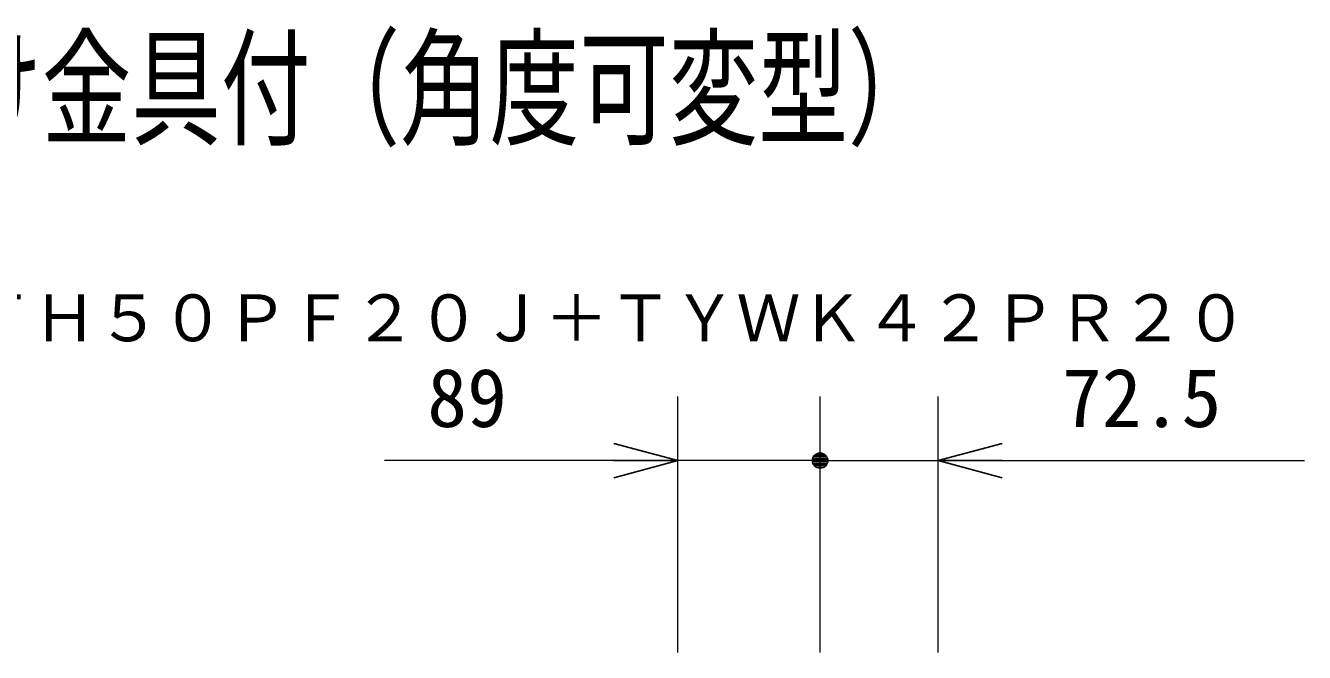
# Model space of a CAD drawing. Units: millimetres, scale not verified. Extents: x -63 to 62, y -56 to 57.
# Drawn here: x 17.19 to 57.18, y 37.22 to 56.81 of the extents above; entities that cross this region are included whole.
import ezdxf
from ezdxf.enums import TextEntityAlignment as Align

# ---------------------------------------------------------------- set-up
doc = ezdxf.new("R2010")
doc.units = ezdxf.units.MM
doc.header["$LTSCALE"] = 0.125
doc.layers.add('0-0_0', color=7, linetype='Continuous', lineweight=25)
doc.layers.add('0-6_SUNPO', color=7, linetype='Continuous', lineweight=18)
doc.layers.add('0-2_MOJI1', color=7, linetype='Continuous')
doc.layers.add('0-3_TOUROKU', color=7, linetype='Continuous')
doc.styles.add('ＭＳ ゴシック', font='')
doc.styles.get('ＭＳ ゴシック').set_extended_font_data('MS Gothic')

# ---------------------------------------------------------------- blocks, each defined once
blk = doc.blocks.new('_OPEN30')
at = {"layer": '0-0_0'}
blk.add_line((0, 0), (-1, 0), dxfattribs=at)
blk.add_lwpolyline([(-1, 0.26795), (0, 0), (-1, -0.26795)], dxfattribs=at)

msp = doc.modelspace()

# ---------------------------------------------------------------- linework, layer by layer
at = {"layer": '0-6_SUNPO', "color": 3}
for p, q in [((37.5845, 37.2206), (37.5845, 45.2141)), ((42.0345, 37.2206), (42.0345, 45.2141)), ((42.0345, 37.2206), (42.0345, 45.2141)), ((45.7254, 37.2206), (45.7254, 45.2141)), ((35.5845, 43.2141), (28.4178, 43.2141)), ((42.0345, 43.2141), (37.5845, 43.2141)), ((40.0345, 43.2141), (38.0345, 43.2141)), ((41.7924, 43.1932), (42.2766, 43.1932)), ((41.7927, 43.2382), (42.2763, 43.2382)), ((41.8015, 43.2832), (42.2675, 43.2832)), ((41.8199, 43.3282), (42.249, 43.3282)), ((41.8508, 43.3732), (42.2182, 43.3732)), ((41.9025, 43.4182), (42.1664, 43.4182)), ((42.0345, 43.2141), (45.7254, 43.2141)), ((46.7504, 43.2141), (46.0345, 43.2141)), ((47.7254, 43.2141), (57.1761, 43.2141)), ((41.8006, 43.1482), (42.2684, 43.1482)), ((41.8183, 43.1032), (42.2507, 43.1032)), ((41.8481, 43.0582), (42.2208, 43.0582)), ((41.8978, 43.0132), (42.1711, 43.0132))]:
    msp.add_line(p, q, dxfattribs=at)
msp.add_circle((42.0345, 43.2141), 0.243, dxfattribs=at)

# ---------------------------------------------------------------- block references
at = {"layer": '0-6_SUNPO', "xscale": 2, "yscale": 2}
msp.add_blockref('_OPEN30', (37.5845, 43.2141), dxfattribs=at)
at = {"layer": '0-6_SUNPO', "xscale": 2, "yscale": 2, "rotation": 180}
msp.add_blockref('_OPEN30', (45.7254, 43.2141), dxfattribs=at)

# ---------------------------------------------------------------- texts
at = {"layer": '0-2_MOJI1', "style": 'ＭＳ ゴシック', "width": 0.7}
msp.add_text('ハイビジョンプラズマディスプレイ壁掛け金具付（角度可変型）', height=2.933, dxfattribs=at).set_placement((-35.5095, 52.503), align=Align.BOTTOM_LEFT)
at = {"layer": '0-3_TOUROKU', "style": 'ＭＳ ゴシック'}
msp.add_text('ＴＨ５０ＰＦ２０Ｊ＋ＴＹＷＫ４２ＰＲ２０', height=1.466, dxfattribs=at).set_placement((15.4237, 46.503), align=Align.BOTTOM_LEFT)
at = {"layer": '0-6_SUNPO', "style": 'ＭＳ ゴシック'}
for s, p in [('89', (29.7511, 43.7141)), ('72.5', (49.5928, 43.7141))]:
    msp.add_text(s, height=1.833, dxfattribs=at).set_placement(p, align=Align.BOTTOM_LEFT)

doc.saveas('drawing.dxf')
